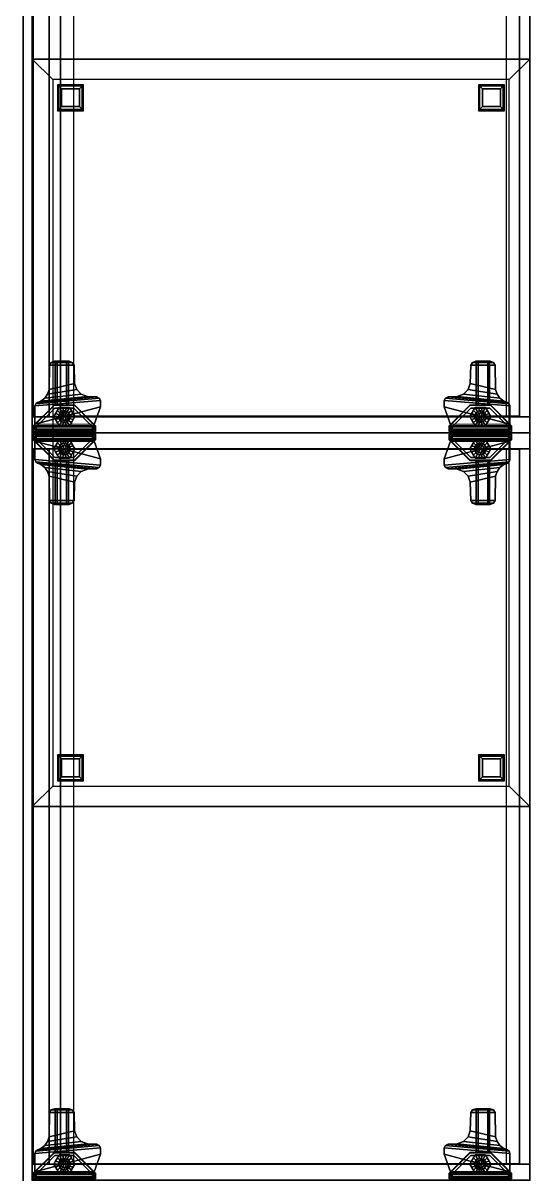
# Model space of a CAD drawing. Header units: inches. Extents: x 249 to 345, y -1454 to -1310.
# Drawn here: x 248.8 to 273.2, y -1454.2 to -1398.4 of the extents above; entities that cross this region are included whole.
import ezdxf

# ---------------------------------------------------------------- set-up
doc = ezdxf.new("R2010")
doc.units = ezdxf.units.IN
doc.header["$LTSCALE"] = 48
doc.header["$MEASUREMENT"] = 0
for name, color, linetype in [('A-FURN', 7, 'Continuous'), ('A-FURN-ATTRIBUTE-T', 7, 'Continuous'), ('A-FURN-P-ACSY-T', 7, 'Continuous'), ('AFIST-3-SHPT', 11, 'Continuous'), ('AFUST-3-CSLM', 13, 'Continuous'), ('AFUST-3-CSPT', 11, 'Continuous'), ('AFUST-3-EDLM', 10, 'Continuous'), ('AFUST-3-FTPT', 11, 'Continuous'), ('AFUST-3-GDPT', 4, 'Continuous'), ('AFUST-3-MSBK', 19, 'Continuous'), ('AFUST-3-STFB', 17, 'Continuous'), ('AFUST-3-TPLM', 15, 'Continuous'), ('AFUST-P', 6, 'Continuous')]:
    doc.layers.add(name, color=color, linetype=linetype)
doc.styles.get("Standard").update_dxf_attribs({"font": 'archquik.shx'})

# ---------------------------------------------------------------- blocks, each defined once
blk = doc.blocks.new('3KL243624A')
at = {"layer": 'AFUST-P'}
for p in [(0, 24), (36, 24), (0, 0), (36, 0)]:
    blk.add_point(p, dxfattribs=at)
at = {"layer": 'AFIST-3-SHPT'}
mesh = blk.add_polyface(dxfattribs=at)
corners = [(0.796, 0.502, 17.204), (0.796, 0.502, 16.704), (35.206, 0.502, 16.704), (35.206, 0.502, 17.204), (35.206, 1.123, 16.704), (0.796, 1.123, 16.704), (0.796, 22.621, 17.204), (35.206, 22.621, 17.204), (35.206, 22.621, 16.704), (0.796, 22.621, 16.704), (0.796, 21.999, 16.704), (35.206, 21.999, 16.704)]
mesh.append_faces([[corners[k] for k in face] for face in [(0, 1, 2, 3), (1, 5, 4, 2), (6, 0, 3, 7), (7, 8, 9, 6), (8, 11, 10, 9)]])
mesh = blk.add_polyface(dxfattribs=at)
corners = [(0.796, 21.309, 16.829), (0.796, 21.309, 16.992), (0.796, 22.555, 17.204), (0.796, 22.555, 16.829), (0.796, 3.045, 16.829), (0.796, 3.045, 16.992), (0.796, 20.967, 16.992), (0.796, 20.967, 16.829), (0.796, 0.567, 16.829), (0.796, 0.567, 17.204), (0.796, 1.813, 16.992), (0.796, 1.813, 16.829)]
mesh.append_faces([[corners[k] for k in face] for face in [(2, 6, 5, 9)]], dxfattribs={"vtx0": -1, "vtx1": -1, "vtx2": -1})
mesh.append_faces([[corners[k] for k in face] for face in [(2, 1, 6, 6), (9, 5, 10, 10)]], dxfattribs={"vtx0": -1, "vtx2": -1, "vtx3": -1})
mesh.append_faces([[corners[k] for k in face] for face in [(0, 1, 2, 3), (4, 5, 6, 7), (8, 9, 10, 11)]], dxfattribs={"vtx1": -1})
mesh = blk.add_polyface(dxfattribs=at)
corners = [(35.206, 1.813, 16.829), (35.206, 1.813, 16.992), (35.206, 0.567, 17.204), (35.206, 0.567, 16.829), (35.206, 22.555, 16.829), (35.206, 22.555, 17.204), (35.206, 21.309, 16.992), (35.206, 21.309, 16.829), (35.206, 20.967, 16.829), (35.206, 20.967, 16.992), (35.206, 3.045, 16.992), (35.206, 3.045, 16.829)]
mesh.append_faces([[corners[k] for k in face] for face in [(6, 5, 9, 9), (2, 10, 9, 5), (10, 2, 1, 1)]], dxfattribs={"vtx0": -1, "vtx1": -1, "vtx2": -1})
mesh.append_faces([[corners[k] for k in face] for face in [(0, 1, 2, 3), (4, 5, 6, 7), (8, 9, 10, 11)]], dxfattribs={"vtx1": -1})
at = {"layer": 'AFUST-3-CSLM'}
mesh = blk.add_polyface(dxfattribs=at)
corners = [(0.765, 0, 4.704), (0.765, 23.175, 4.704), (35.235, 23.175, 4.704), (35.235, 0, 4.704), (36, 0, 22.127), (36, 24, 22.127), (36, 24, 3.939), (36, 0, 3.939), (35.235, 24, 22.127), (35.235, 0, 22.127), (35.235, 0, 3.939), (35.235, 24, 3.939), (35.235, 23.175, 3.939), (0.765, 23.175, 3.939), (0.765, 23.175, 22.127), (35.235, 23.175, 22.127), (35.235, 23.94, 22.127), (0.765, 23.94, 22.127), (0.765, 23.94, 3.939), (35.235, 23.94, 3.939), (0, 0, 3.939), (0, 24, 3.939), (0, 24, 22.127), (0, 0, 22.127), (0.765, 0, 22.127), (0.765, 24, 22.127), (0.765, 24, 3.939), (0.765, 0, 3.939)]
mesh.append_faces([[corners[k] for k in face] for face in [(0, 1, 2, 3), (4, 5, 6, 7), (8, 9, 4, 5), (10, 11, 8, 9), (6, 7, 10, 11), (4, 9, 10, 7), (6, 11, 8, 5), (15, 14, 13, 12), (14, 15, 16, 17), (19, 18, 17, 16), (18, 19, 12, 13), (12, 19, 16, 15), (14, 17, 18, 13), (12, 10, 3, 2), (20, 21, 22, 23), (22, 23, 24, 25), (24, 25, 26, 27), (26, 27, 20, 21), (20, 27, 24, 23), (10, 12, 13, 27), (1, 0, 27, 13), (3, 10, 27, 0), (21, 26, 25, 22)]])
at = {"layer": 'AFUST-3-EDLM'}
mesh = blk.add_polyface(dxfattribs=at)
corners = [(0, 24, 22.892), (0, 24, 22.127), (0, 0, 22.127), (0, 0, 22.892), (36, 0, 22.892), (36, 0, 22.127), (36, 24, 22.127), (36, 24, 22.892)]
mesh.append_faces([[corners[k] for k in face] for face in [(0, 1, 2, 3), (5, 4, 3, 2), (4, 5, 6, 7), (1, 0, 7, 6)]])
at = {"layer": 'AFUST-3-TPLM'}
mesh = blk.add_polyface(dxfattribs=at)
corners = [(0, 24, 22.892), (0, 0, 22.892), (36, 0, 22.892), (36, 24, 22.892)]
mesh.append_faces([[corners[k] for k in face] for face in [(0, 1, 2, 3)]])
mesh = blk.add_polyface(dxfattribs=at)
corners = [(0, 24, 22.127), (0, 0, 22.127), (36, 0, 22.127), (36, 24, 22.127)]
mesh.append_faces([[corners[k] for k in face] for face in [(0, 1, 2, 3)]])
blk = doc.blocks.new('336X24_ZF')
at = {"layer": 'AFUST-3-FTPT'}
mesh = blk.add_polyface(dxfattribs=at)
corners = [(0.331, 23.943, 3.939), (0.306, 23.943, 0.541), (0.06, 23.943, 0.541), (0.06, 23.943, 3.939), (1.309, 22.939, 0.541), (1.334, 22.939, 3.939), (1.334, 21.94, 3.939), (1.309, 21.94, 0.541), (0.306, 20.941, 0.541), (0.331, 20.941, 3.939), (0.06, 20.941, 3.939), (0.06, 20.941, 0.541)]
mesh.append_faces([[corners[k] for k in face] for face in [(0, 1, 2, 3), (1, 0, 5, 4), (6, 7, 4, 5), (7, 6, 9, 8), (10, 11, 8, 9), (11, 10, 3, 2)]])
mesh.append_faces([[corners[k] for k in face] for face in [(10, 9, 0, 3)]], dxfattribs={"vtx1": -1})
mesh.append_faces([[corners[k] for k in face] for face in [(9, 6, 5, 0)]], dxfattribs={"vtx3": -1})
mesh = blk.add_polyface(dxfattribs=at)
corners = [(0.41, 23.864, 4.001), (0.41, 23.864, 3.939), (0.123, 23.864, 3.939), (0.123, 23.864, 4.001), (0.123, 21.005, 3.939), (0.123, 21.005, 4.001), (0.395, 21.005, 4.001), (0.395, 21.005, 3.939), (0.395, 21.005, 3.841), (1.246, 20.696, 4.001), (1.246, 20.696, 3.841), (1.555, 20.698, 3.841), (1.555, 20.698, 4.001), (1.737, 20.882, 3.841), (1.737, 20.882, 4.001), (1.755, 21.331, 4.001), (1.755, 21.331, 3.841), (1.531, 23.575, 4.001), (1.531, 23.575, 3.841), (1.463, 23.742, 3.841), (1.463, 23.742, 4.001), (1.391, 23.822, 3.841), (1.391, 23.822, 4.001), (1.293, 23.864, 3.841), (1.293, 23.864, 4.001), (2.382, 21.955, 4.001), (2.382, 21.955, 3.841), (3.255, 21.973, 3.841), (3.255, 21.973, 4.001), (3.253, 23.157, 4.001), (3.253, 23.157, 3.841), (2.084, 23.175, 3.841), (2.084, 23.175, 4.001), (3.445, 22.215, 4.001), (3.445, 22.215, 3.841), (3.445, 22.915, 3.841), (3.445, 22.915, 4.001), (3.391, 23.07, 3.841), (3.391, 23.07, 4.001), (3.392, 22.061, 3.841), (3.392, 22.061, 4.001), (1.86, 23.247, 3.841), (1.86, 23.247, 4.001), (1.67, 23.385, 3.841), (1.67, 23.385, 4.001), (2.088, 21.845, 3.841), (2.088, 21.845, 4.001), (1.866, 21.624, 3.841), (1.866, 21.624, 4.001), (1.672, 20.764, 3.841), (1.672, 20.764, 4.001), (0.41, 23.864, 3.841)]
mesh.append_faces([[corners[k] for k in face] for face in [(4, 5, 3, 2), (5, 4, 7, 6), (10, 9, 6, 8), (9, 10, 11, 12), (16, 15, 14, 13), (17, 18, 19, 20), (25, 26, 27, 28), (29, 30, 31, 32), (33, 34, 35, 36)]])
mesh.append_faces([[corners[k] for k in face] for face in [(0, 1, 2, 3), (21, 22, 20, 19), (37, 38, 36, 35), (39, 40, 28, 27), (41, 42, 32, 31), (47, 48, 15, 16), (49, 50, 12, 11), (39, 37, 35, 34)]], dxfattribs={"vtx0": -1})
mesh.append_faces([[corners[k] for k in face] for face in [(43, 44, 42, 41), (45, 46, 48, 47), (27, 30, 37, 39), (31, 26, 45, 41), (41, 45, 47, 43), (43, 47, 16, 18), (26, 31, 30, 27), (21, 49, 11, 23), (19, 13, 49, 21), (23, 11, 10, 51)]], dxfattribs={"vtx0": -1, "vtx2": -1})
mesh.append_faces([[corners[k] for k in face] for face in [(8, 51, 10, 10)]], dxfattribs={"vtx1": -1, "vtx2": -1})
mesh.append_faces([[corners[k] for k in face] for face in [(0, 24, 1, 1)]], dxfattribs={"vtx1": -1, "vtx2": -1, "vtx3": -1})
mesh.append_faces([[corners[k] for k in face] for face in [(19, 18, 16, 13)]], dxfattribs={"vtx1": -1, "vtx3": -1})
mesh.append_faces([[corners[k] for k in face] for face in [(23, 24, 22, 21), (30, 29, 38, 37), (34, 33, 40, 39), (18, 17, 44, 43), (26, 25, 46, 45), (13, 14, 50, 49)]], dxfattribs={"vtx2": -1})
mesh.append_faces([[corners[k] for k in face] for face in [(24, 23, 51, 1)]], dxfattribs={"vtx3": -1})
mesh = blk.add_polyface(dxfattribs=at)
corners = [(0.283, 23.799, 2.452), (0.283, 23.799, 0.217), (0.182, 23.799, 0.217), (0.182, 23.799, 2.452), (1.189, 22.893, 0.217), (1.189, 22.893, 2.452), (1.189, 21.987, 2.452), (1.189, 21.987, 0.217), (0.283, 21.081, 0.217), (0.283, 21.081, 2.452), (0.182, 21.081, 2.452), (0.182, 21.081, 0.217)]
mesh.append_faces([[corners[k] for k in face] for face in [(0, 1, 2, 3), (1, 0, 5, 4), (6, 7, 4, 5), (7, 6, 9, 8), (10, 11, 8, 9), (11, 10, 3, 2)]])
mesh.append_faces([[corners[k] for k in face] for face in [(1, 8, 11, 2), (8, 1, 4, 7)]], dxfattribs={"vtx0": -1})
mesh = blk.add_polyface(dxfattribs=at)
corners = [(32.555, 22.915, 4.001), (32.555, 22.915, 3.841), (32.555, 22.215, 3.841), (32.555, 22.215, 4.001), (32.609, 23.07, 4.001), (32.609, 23.07, 3.841), (33.916, 23.175, 4.001), (33.916, 23.175, 3.841), (32.747, 23.157, 3.841), (32.747, 23.157, 4.001), (32.608, 22.061, 4.001), (32.608, 22.061, 3.841), (32.745, 21.973, 4.001), (32.745, 21.973, 3.841), (33.618, 21.955, 3.841), (33.618, 21.955, 4.001), (34.14, 23.247, 4.001), (34.14, 23.247, 3.841), (34.33, 23.385, 4.001), (34.33, 23.385, 3.841), (34.537, 23.742, 4.001), (34.537, 23.742, 3.841), (34.469, 23.575, 3.841), (34.469, 23.575, 4.001), (34.609, 23.822, 4.001), (34.609, 23.822, 3.841), (34.707, 23.864, 4.001), (34.707, 23.864, 3.841), (33.912, 21.845, 4.001), (33.912, 21.845, 3.841), (34.134, 21.624, 4.001), (34.134, 21.624, 3.841), (34.245, 21.331, 3.841), (34.245, 21.331, 4.001), (34.263, 20.882, 4.001), (34.263, 20.882, 3.841), (34.328, 20.764, 4.001), (34.328, 20.764, 3.841), (35.877, 23.864, 4.001), (35.877, 23.864, 3.939), (35.59, 23.864, 3.939), (35.59, 23.864, 4.001), (35.877, 21.005, 4.001), (35.877, 21.005, 3.939), (35.605, 21.005, 3.939), (35.605, 21.005, 4.001), (34.754, 20.696, 3.841), (34.754, 20.696, 4.001), (35.605, 21.005, 3.841), (34.445, 20.698, 4.001), (34.445, 20.698, 3.841), (35.59, 23.864, 3.841)]
mesh.append_faces([[corners[k] for k in face] for face in [(0, 1, 2, 3), (6, 7, 8, 9), (12, 13, 14, 15), (20, 21, 22, 23), (35, 34, 33, 32), (39, 38, 42, 43), (45, 44, 43, 42), (48, 45, 47, 46), (49, 50, 46, 47)]])
mesh.append_faces([[corners[k] for k in face] for face in [(5, 4, 9, 8), (11, 10, 3, 2), (25, 24, 26, 27), (19, 18, 23, 22), (29, 28, 15, 14), (37, 36, 34, 35)]], dxfattribs={"vtx0": -1})
mesh.append_faces([[corners[k] for k in face] for face in [(17, 16, 18, 19), (31, 30, 28, 29), (11, 5, 8, 13), (17, 29, 14, 7), (19, 31, 29, 17), (22, 32, 31, 19), (13, 8, 7, 14), (27, 50, 37, 25), (25, 37, 35, 21), (51, 46, 50, 27)]], dxfattribs={"vtx0": -1, "vtx2": -1})
mesh.append_faces([[corners[k] for k in face] for face in [(48, 46, 51, 51)]], dxfattribs={"vtx1": -1, "vtx2": -1})
mesh.append_faces([[corners[k] for k in face] for face in [(26, 41, 40, 40)]], dxfattribs={"vtx1": -1, "vtx2": -1, "vtx3": -1})
mesh.append_faces([[corners[k] for k in face] for face in [(35, 32, 22, 21)]], dxfattribs={"vtx1": -1, "vtx3": -1})
mesh.append_faces([[corners[k] for k in face] for face in [(1, 0, 4, 5), (13, 12, 10, 11), (7, 6, 16, 17), (21, 20, 24, 25), (32, 33, 30, 31), (38, 39, 40, 41), (50, 49, 36, 37), (2, 1, 5, 11)]], dxfattribs={"vtx2": -1})
mesh.append_faces([[corners[k] for k in face] for face in [(40, 51, 27, 26)]], dxfattribs={"vtx3": -1})
mesh = blk.add_polyface(dxfattribs=at)
corners = [(35.94, 23.943, 3.939), (35.94, 23.943, 0.541), (35.694, 23.943, 0.541), (35.669, 23.943, 3.939), (34.666, 22.939, 3.939), (34.691, 22.939, 0.541), (34.691, 21.94, 0.541), (34.666, 21.94, 3.939), (35.669, 20.941, 3.939), (35.694, 20.941, 0.541), (35.94, 20.941, 0.541), (35.94, 20.941, 3.939)]
mesh.append_faces([[corners[k] for k in face] for face in [(0, 1, 2, 3), (5, 4, 3, 2), (4, 5, 6, 7), (9, 8, 7, 6), (8, 9, 10, 11), (1, 0, 11, 10)]])
mesh.append_faces([[corners[k] for k in face] for face in [(0, 3, 8, 11)]], dxfattribs={"vtx1": -1})
mesh.append_faces([[corners[k] for k in face] for face in [(3, 4, 7, 8)]], dxfattribs={"vtx3": -1})
mesh = blk.add_polyface(dxfattribs=at)
corners = [(35.818, 23.799, 2.452), (35.818, 23.799, 0.217), (35.717, 23.799, 0.217), (35.717, 23.799, 2.452), (34.811, 22.893, 2.452), (34.811, 22.893, 0.217), (34.811, 21.987, 0.217), (34.811, 21.987, 2.452), (35.717, 21.081, 2.452), (35.717, 21.081, 0.217), (35.818, 21.081, 0.217), (35.818, 21.081, 2.452)]
mesh.append_faces([[corners[k] for k in face] for face in [(0, 1, 2, 3), (5, 4, 3, 2), (4, 5, 6, 7), (9, 8, 7, 6), (8, 9, 10, 11), (1, 0, 11, 10)]])
mesh.append_faces([[corners[k] for k in face] for face in [(1, 10, 9, 2), (6, 5, 2, 9)]], dxfattribs={"vtx2": -1})
mesh = blk.add_polyface(dxfattribs=at)
corners = [(3.445, 22.887, 3.841), (3.445, 22.793, 3.841), (3.445, 22.793, 3.716), (3.445, 22.887, 3.716), (1.33, 22.887, 3.344), (1.33, 22.793, 3.344), (1.334, 22.887, 3.841), (1.334, 22.793, 3.841)]
mesh.append_faces([[corners[k] for k in face] for face in [(0, 1, 2, 3), (5, 4, 3, 2), (0, 3, 4, 6), (7, 5, 2, 1)]])
mesh = blk.add_polyface(dxfattribs=at)
corners = [(32.555, 22.887, 3.716), (32.555, 22.793, 3.716), (32.555, 22.793, 3.841), (32.555, 22.887, 3.841), (34.67, 22.793, 3.344), (34.67, 22.887, 3.344), (34.666, 22.887, 3.841), (34.666, 22.793, 3.841)]
mesh.append_faces([[corners[k] for k in face] for face in [(0, 1, 2, 3), (1, 0, 5, 4), (6, 5, 0, 3), (2, 1, 4, 7)]])
mesh = blk.add_polyface(dxfattribs=at)
corners = [(3.445, 22.337, 3.841), (3.445, 22.243, 3.841), (3.445, 22.243, 3.716), (3.445, 22.337, 3.716), (1.33, 22.337, 3.344), (1.33, 22.243, 3.344), (1.334, 22.337, 3.841), (1.334, 22.243, 3.841)]
mesh.append_faces([[corners[k] for k in face] for face in [(0, 1, 2, 3), (5, 4, 3, 2), (0, 3, 4, 6), (7, 5, 2, 1)]])
mesh = blk.add_polyface(dxfattribs=at)
corners = [(32.555, 22.337, 3.716), (32.555, 22.243, 3.716), (32.555, 22.243, 3.841), (32.555, 22.337, 3.841), (34.67, 22.243, 3.344), (34.67, 22.337, 3.344), (34.666, 22.337, 3.841), (34.666, 22.243, 3.841)]
mesh.append_faces([[corners[k] for k in face] for face in [(0, 1, 2, 3), (1, 0, 5, 4), (6, 5, 0, 3), (2, 1, 4, 7)]])
mesh = blk.add_polyface(dxfattribs=at)
corners = [(3.445, 1.912, 4.001), (3.445, 1.912, 3.841), (3.445, 2.612, 3.841), (3.445, 2.612, 4.001), (3.391, 1.758, 4.001), (3.391, 1.758, 3.841), (2.084, 1.653, 4.001), (2.084, 1.653, 3.841), (3.253, 1.67, 3.841), (3.253, 1.67, 4.001), (3.392, 2.767, 4.001), (3.392, 2.767, 3.841), (3.255, 2.854, 4.001), (3.255, 2.854, 3.841), (2.382, 2.872, 3.841), (2.382, 2.872, 4.001), (1.86, 1.581, 4.001), (1.86, 1.581, 3.841), (1.67, 1.443, 4.001), (1.67, 1.443, 3.841), (1.463, 1.086, 4.001), (1.463, 1.086, 3.841), (1.531, 1.252, 3.841), (1.531, 1.252, 4.001), (1.391, 1.006, 4.001), (1.391, 1.006, 3.841), (1.293, 0.964, 4.001), (1.293, 0.964, 3.841), (2.088, 2.982, 4.001), (2.088, 2.982, 3.841), (1.866, 3.204, 4.001), (1.866, 3.204, 3.841), (1.755, 3.497, 3.841), (1.755, 3.497, 4.001), (1.737, 3.946, 4.001), (1.737, 3.946, 3.841), (1.672, 4.064, 4.001), (1.672, 4.064, 3.841), (0.123, 0.964, 4.001), (0.123, 0.964, 3.939), (0.41, 0.964, 3.939), (0.41, 0.964, 4.001), (0.123, 3.822, 4.001), (0.123, 3.822, 3.939), (0.395, 3.822, 3.939), (0.395, 3.822, 4.001), (1.246, 4.132, 3.841), (1.246, 4.132, 4.001), (0.395, 3.822, 3.841), (1.555, 4.129, 4.001), (1.555, 4.129, 3.841), (0.41, 0.964, 3.841)]
mesh.append_faces([[corners[k] for k in face] for face in [(0, 1, 2, 3), (6, 7, 8, 9), (12, 13, 14, 15), (20, 21, 22, 23), (35, 34, 33, 32), (39, 38, 42, 43), (45, 44, 43, 42), (48, 45, 47, 46), (49, 50, 46, 47)]])
mesh.append_faces([[corners[k] for k in face] for face in [(5, 4, 9, 8), (11, 10, 3, 2), (25, 24, 26, 27), (19, 18, 23, 22), (29, 28, 15, 14), (37, 36, 34, 35)]], dxfattribs={"vtx0": -1})
mesh.append_faces([[corners[k] for k in face] for face in [(17, 16, 18, 19), (31, 30, 28, 29), (11, 5, 8, 13), (17, 29, 14, 7), (19, 31, 29, 17), (22, 32, 31, 19), (13, 8, 7, 14), (27, 50, 37, 25), (25, 37, 35, 21), (51, 46, 50, 27)]], dxfattribs={"vtx0": -1, "vtx2": -1})
mesh.append_faces([[corners[k] for k in face] for face in [(48, 46, 51, 51)]], dxfattribs={"vtx1": -1, "vtx2": -1})
mesh.append_faces([[corners[k] for k in face] for face in [(26, 41, 40, 40)]], dxfattribs={"vtx1": -1, "vtx2": -1, "vtx3": -1})
mesh.append_faces([[corners[k] for k in face] for face in [(35, 32, 22, 21)]], dxfattribs={"vtx1": -1, "vtx3": -1})
mesh.append_faces([[corners[k] for k in face] for face in [(1, 0, 4, 5), (13, 12, 10, 11), (7, 6, 16, 17), (21, 20, 24, 25), (32, 33, 30, 31), (38, 39, 40, 41), (50, 49, 36, 37), (2, 1, 5, 11)]], dxfattribs={"vtx2": -1})
mesh.append_faces([[corners[k] for k in face] for face in [(40, 51, 27, 26)]], dxfattribs={"vtx3": -1})
mesh = blk.add_polyface(dxfattribs=at)
corners = [(35.59, 0.964, 4.001), (35.59, 0.964, 3.939), (35.877, 0.964, 3.939), (35.877, 0.964, 4.001), (35.877, 3.822, 3.939), (35.877, 3.822, 4.001), (35.605, 3.822, 4.001), (35.605, 3.822, 3.939), (35.605, 3.822, 3.841), (34.754, 4.132, 4.001), (34.754, 4.132, 3.841), (34.445, 4.129, 3.841), (34.445, 4.129, 4.001), (34.263, 3.946, 3.841), (34.263, 3.946, 4.001), (34.245, 3.497, 4.001), (34.245, 3.497, 3.841), (34.469, 1.252, 4.001), (34.469, 1.252, 3.841), (34.537, 1.086, 3.841), (34.537, 1.086, 4.001), (34.609, 1.006, 3.841), (34.609, 1.006, 4.001), (34.707, 0.964, 3.841), (34.707, 0.964, 4.001), (33.618, 2.872, 4.001), (33.618, 2.872, 3.841), (32.745, 2.854, 3.841), (32.745, 2.854, 4.001), (32.747, 1.67, 4.001), (32.747, 1.67, 3.841), (33.916, 1.653, 3.841), (33.916, 1.653, 4.001), (32.555, 2.612, 4.001), (32.555, 2.612, 3.841), (32.555, 1.912, 3.841), (32.555, 1.912, 4.001), (32.609, 1.758, 3.841), (32.609, 1.758, 4.001), (32.608, 2.767, 3.841), (32.608, 2.767, 4.001), (34.14, 1.581, 3.841), (34.14, 1.581, 4.001), (34.33, 1.443, 3.841), (34.33, 1.443, 4.001), (33.912, 2.982, 3.841), (33.912, 2.982, 4.001), (34.134, 3.204, 3.841), (34.134, 3.204, 4.001), (34.328, 4.064, 3.841), (34.328, 4.064, 4.001), (35.59, 0.964, 3.841)]
mesh.append_faces([[corners[k] for k in face] for face in [(4, 5, 3, 2), (5, 4, 7, 6), (10, 9, 6, 8), (9, 10, 11, 12), (16, 15, 14, 13), (17, 18, 19, 20), (25, 26, 27, 28), (29, 30, 31, 32), (33, 34, 35, 36)]])
mesh.append_faces([[corners[k] for k in face] for face in [(0, 1, 2, 3), (21, 22, 20, 19), (37, 38, 36, 35), (39, 40, 28, 27), (41, 42, 32, 31), (47, 48, 15, 16), (49, 50, 12, 11), (39, 37, 35, 34)]], dxfattribs={"vtx0": -1})
mesh.append_faces([[corners[k] for k in face] for face in [(43, 44, 42, 41), (45, 46, 48, 47), (27, 30, 37, 39), (31, 26, 45, 41), (41, 45, 47, 43), (43, 47, 16, 18), (26, 31, 30, 27), (21, 49, 11, 23), (19, 13, 49, 21), (23, 11, 10, 51)]], dxfattribs={"vtx0": -1, "vtx2": -1})
mesh.append_faces([[corners[k] for k in face] for face in [(8, 51, 10, 10)]], dxfattribs={"vtx1": -1, "vtx2": -1})
mesh.append_faces([[corners[k] for k in face] for face in [(0, 24, 1, 1)]], dxfattribs={"vtx1": -1, "vtx2": -1, "vtx3": -1})
mesh.append_faces([[corners[k] for k in face] for face in [(19, 18, 16, 13)]], dxfattribs={"vtx1": -1, "vtx3": -1})
mesh.append_faces([[corners[k] for k in face] for face in [(23, 24, 22, 21), (30, 29, 38, 37), (34, 33, 40, 39), (18, 17, 44, 43), (26, 25, 46, 45), (13, 14, 50, 49)]], dxfattribs={"vtx2": -1})
mesh.append_faces([[corners[k] for k in face] for face in [(24, 23, 51, 1)]], dxfattribs={"vtx3": -1})
mesh = blk.add_polyface(dxfattribs=at)
corners = [(0.06, 0.884, 3.939), (0.06, 0.884, 0.541), (0.306, 0.884, 0.541), (0.331, 0.884, 3.939), (1.334, 1.888, 3.939), (1.309, 1.888, 0.541), (1.309, 2.887, 0.541), (1.334, 2.887, 3.939), (0.331, 3.887, 3.939), (0.306, 3.887, 0.541), (0.06, 3.887, 0.541), (0.06, 3.887, 3.939)]
mesh.append_faces([[corners[k] for k in face] for face in [(0, 1, 2, 3), (5, 4, 3, 2), (4, 5, 6, 7), (9, 8, 7, 6), (8, 9, 10, 11), (1, 0, 11, 10)]])
mesh.append_faces([[corners[k] for k in face] for face in [(0, 3, 8, 11)]], dxfattribs={"vtx1": -1})
mesh.append_faces([[corners[k] for k in face] for face in [(3, 4, 7, 8)]], dxfattribs={"vtx3": -1})
mesh = blk.add_polyface(dxfattribs=at)
corners = [(0.182, 1.028, 2.452), (0.182, 1.028, 0.217), (0.283, 1.028, 0.217), (0.283, 1.028, 2.452), (1.189, 1.934, 2.452), (1.189, 1.934, 0.217), (1.189, 2.841, 0.217), (1.189, 2.841, 2.452), (0.283, 3.747, 2.452), (0.283, 3.747, 0.217), (0.182, 3.747, 0.217), (0.182, 3.747, 2.452)]
mesh.append_faces([[corners[k] for k in face] for face in [(0, 1, 2, 3), (5, 4, 3, 2), (4, 5, 6, 7), (9, 8, 7, 6), (8, 9, 10, 11), (1, 0, 11, 10)]])
mesh.append_faces([[corners[k] for k in face] for face in [(1, 10, 9, 2), (6, 5, 2, 9)]], dxfattribs={"vtx2": -1})
mesh = blk.add_polyface(dxfattribs=at)
corners = [(35.669, 0.884, 3.939), (35.694, 0.884, 0.541), (35.94, 0.884, 0.541), (35.94, 0.884, 3.939), (34.691, 1.888, 0.541), (34.666, 1.888, 3.939), (34.666, 2.887, 3.939), (34.691, 2.887, 0.541), (35.694, 3.887, 0.541), (35.669, 3.887, 3.939), (35.94, 3.887, 3.939), (35.94, 3.887, 0.541)]
mesh.append_faces([[corners[k] for k in face] for face in [(0, 1, 2, 3), (1, 0, 5, 4), (6, 7, 4, 5), (7, 6, 9, 8), (10, 11, 8, 9), (11, 10, 3, 2)]])
mesh.append_faces([[corners[k] for k in face] for face in [(10, 9, 0, 3)]], dxfattribs={"vtx1": -1})
mesh.append_faces([[corners[k] for k in face] for face in [(9, 6, 5, 0)]], dxfattribs={"vtx3": -1})
mesh = blk.add_polyface(dxfattribs=at)
corners = [(35.717, 1.028, 2.452), (35.717, 1.028, 0.217), (35.818, 1.028, 0.217), (35.818, 1.028, 2.452), (34.811, 1.934, 0.217), (34.811, 1.934, 2.452), (34.811, 2.841, 2.452), (34.811, 2.841, 0.217), (35.717, 3.747, 0.217), (35.717, 3.747, 2.452), (35.818, 3.747, 2.452), (35.818, 3.747, 0.217)]
mesh.append_faces([[corners[k] for k in face] for face in [(0, 1, 2, 3), (1, 0, 5, 4), (6, 7, 4, 5), (7, 6, 9, 8), (10, 11, 8, 9), (11, 10, 3, 2)]])
mesh.append_faces([[corners[k] for k in face] for face in [(1, 8, 11, 2), (8, 1, 4, 7)]], dxfattribs={"vtx0": -1})
mesh = blk.add_polyface(dxfattribs=at)
corners = [(3.445, 2.491, 3.716), (3.445, 2.584, 3.716), (3.445, 2.584, 3.841), (3.445, 2.491, 3.841), (1.33, 2.584, 3.344), (1.33, 2.491, 3.344), (1.334, 2.491, 3.841), (1.334, 2.584, 3.841)]
mesh.append_faces([[corners[k] for k in face] for face in [(0, 1, 2, 3), (1, 0, 5, 4), (6, 5, 0, 3), (2, 1, 4, 7)]])
mesh = blk.add_polyface(dxfattribs=at)
corners = [(32.555, 2.491, 3.841), (32.555, 2.584, 3.841), (32.555, 2.584, 3.716), (32.555, 2.491, 3.716), (34.67, 2.491, 3.344), (34.67, 2.584, 3.344), (34.666, 2.491, 3.841), (34.666, 2.584, 3.841)]
mesh.append_faces([[corners[k] for k in face] for face in [(0, 1, 2, 3), (5, 4, 3, 2), (0, 3, 4, 6), (7, 5, 2, 1)]])
mesh = blk.add_polyface(dxfattribs=at)
corners = [(3.445, 1.941, 3.716), (3.445, 2.034, 3.716), (3.445, 2.034, 3.841), (3.445, 1.941, 3.841), (1.33, 2.034, 3.344), (1.33, 1.941, 3.344), (1.334, 1.941, 3.841), (1.334, 2.034, 3.841)]
mesh.append_faces([[corners[k] for k in face] for face in [(0, 1, 2, 3), (1, 0, 5, 4), (6, 5, 0, 3), (2, 1, 4, 7)]])
mesh = blk.add_polyface(dxfattribs=at)
corners = [(32.555, 1.941, 3.841), (32.555, 2.034, 3.841), (32.555, 2.034, 3.716), (32.555, 1.941, 3.716), (34.67, 1.941, 3.344), (34.67, 2.034, 3.344), (34.666, 1.941, 3.841), (34.666, 2.034, 3.841)]
mesh.append_faces([[corners[k] for k in face] for face in [(0, 1, 2, 3), (5, 4, 3, 2), (0, 3, 4, 6), (7, 5, 2, 1)]])
at = {"layer": 'AFUST-3-GDPT'}
mesh = blk.add_polyface(dxfattribs=at)
corners = [(0.486, 22.776, 0.054), (0.6, 22.653), (0.538, 22.579), (0.341, 22.693, 0.097), (0.635, 22.862, 0.055), (0.684, 22.702), (0.779, 22.945, 0.1), (0.779, 22.719), (0.923, 22.862, 0.052), (0.874, 22.702), (1.073, 22.776, 0.051), (0.958, 22.653), (1.216, 22.693, 0.096), (1.02, 22.579), (1.216, 22.525, 0.053), (1.053, 22.488), (1.216, 22.353, 0.053), (1.053, 22.392), (1.216, 22.187, 0.097), (1.02, 22.301), (0.341, 22.693, 0.217), (0.779, 22.945, 0.217), (1.216, 22.693, 0.217), (1.216, 22.187, 0.217), (0.505, 22.488), (0.341, 22.525, 0.054), (0.504, 22.392), (0.341, 22.353, 0.055), (0.537, 22.301), (0.341, 22.187, 0.1), (0.6, 22.226), (0.485, 22.104, 0.052), (0.683, 22.178), (0.635, 22.018, 0.051), (0.779, 22.161), (0.779, 21.935, 0.096), (0.874, 22.178), (0.924, 22.018, 0.053), (0.958, 22.226), (1.072, 22.104, 0.053), (0.341, 22.187, 0.217), (0.779, 21.935, 0.217)]
mesh.append_faces([[corners[k] for k in face] for face in [(0, 1, 2, 3), (8, 9, 7, 6), (14, 15, 13, 12), (27, 26, 28, 29), (33, 32, 34, 35), (39, 38, 19, 18), (28, 34, 32, 30)]], dxfattribs={"vtx0": -1})
mesh.append_faces([[corners[k] for k in face] for face in [(4, 5, 1, 0), (10, 11, 9, 8), (16, 17, 15, 14), (20, 0, 3, 3), (21, 4, 0, 20), (4, 21, 6, 6), (22, 10, 8, 21), (10, 22, 12, 12), (23, 16, 14, 22), (16, 23, 18, 18), (19, 2, 1, 17), (5, 15, 17, 1), (15, 5, 7, 13), (25, 24, 26, 27), (31, 30, 32, 33), (37, 36, 38, 39), (20, 25, 27, 40), (40, 31, 33, 41), (41, 33, 35, 35), (41, 37, 39, 23), (23, 39, 18, 18), (38, 24, 2, 19), (24, 38, 36, 26), (34, 28, 26, 36)]], dxfattribs={"vtx0": -1, "vtx2": -1})
mesh.append_faces([[corners[k] for k in face] for face in [(6, 21, 8, 8), (12, 22, 14, 14)]], dxfattribs={"vtx1": -1, "vtx2": -1})
mesh.append_faces([[corners[k] for k in face] for face in [(6, 7, 5, 4), (12, 13, 11, 10), (18, 19, 17, 16), (9, 11, 13, 7), (3, 2, 24, 25), (29, 28, 30, 31), (35, 34, 36, 37)]], dxfattribs={"vtx2": -1})
mesh.append_faces([[corners[k] for k in face] for face in [(20, 3, 25, 25), (27, 29, 40, 40), (40, 29, 31, 31), (41, 35, 37, 37)]], dxfattribs={"vtx2": -1, "vtx3": -1})
mesh.append_faces([[corners[k] for k in face] for face in [(23, 22, 21, 20), (20, 40, 41, 23)]], dxfattribs={"vtx3": -1})
mesh = blk.add_polyface(dxfattribs=at)
corners = [(35.659, 22.693, 0.097), (35.462, 22.579), (35.4, 22.653), (35.514, 22.776, 0.054), (35.316, 22.702), (35.365, 22.862, 0.055), (35.221, 22.719), (35.221, 22.945, 0.1), (35.126, 22.702), (35.077, 22.862, 0.052), (35.042, 22.653), (34.927, 22.776, 0.051), (34.98, 22.579), (34.784, 22.693, 0.096), (34.947, 22.488), (34.784, 22.525, 0.053), (34.947, 22.392), (34.784, 22.353, 0.053), (34.98, 22.301), (34.784, 22.187, 0.097), (35.659, 22.693, 0.217), (35.221, 22.945, 0.217), (34.784, 22.693, 0.217), (34.784, 22.187, 0.217), (35.659, 22.525, 0.054), (35.495, 22.488), (35.659, 22.353, 0.055), (35.496, 22.392), (35.659, 22.187, 0.1), (35.463, 22.301), (35.515, 22.104, 0.052), (35.4, 22.226), (35.365, 22.018, 0.051), (35.317, 22.178), (35.221, 21.935, 0.096), (35.221, 22.161), (35.076, 22.018, 0.053), (35.126, 22.178), (34.928, 22.104, 0.053), (35.042, 22.226), (35.659, 22.187, 0.217), (35.221, 21.935, 0.217)]
mesh.append_faces([[corners[k] for k in face] for face in [(5, 4, 6, 7), (11, 10, 12, 13), (17, 16, 18, 19), (6, 12, 10, 8), (24, 25, 1, 0), (30, 31, 29, 28), (36, 37, 35, 34)]], dxfattribs={"vtx0": -1})
mesh.append_faces([[corners[k] for k in face] for face in [(3, 2, 4, 5), (9, 8, 10, 11), (15, 14, 16, 17), (20, 3, 5, 21), (21, 9, 11, 22), (22, 11, 13, 13), (22, 15, 17, 23), (23, 17, 19, 19), (16, 2, 1, 18), (2, 16, 14, 4), (12, 6, 4, 14), (26, 27, 25, 24), (32, 33, 31, 30), (38, 39, 37, 36), (20, 24, 0, 0), (40, 26, 24, 20), (26, 40, 28, 28), (41, 32, 30, 40), (32, 41, 34, 34), (23, 38, 36, 41), (38, 23, 19, 19), (18, 1, 25, 39), (27, 37, 39, 25), (37, 27, 29, 35)]], dxfattribs={"vtx0": -1, "vtx2": -1})
mesh.append_faces([[corners[k] for k in face] for face in [(28, 40, 30, 30), (34, 41, 36, 36)]], dxfattribs={"vtx1": -1, "vtx2": -1})
mesh.append_faces([[corners[k] for k in face] for face in [(0, 1, 2, 3), (7, 6, 8, 9), (13, 12, 14, 15), (28, 29, 27, 26), (34, 35, 33, 32), (19, 18, 39, 38), (31, 33, 35, 29)]], dxfattribs={"vtx2": -1})
mesh.append_faces([[corners[k] for k in face] for face in [(20, 0, 3, 3), (5, 7, 21, 21), (21, 7, 9, 9), (22, 13, 15, 15)]], dxfattribs={"vtx2": -1, "vtx3": -1})
mesh.append_faces([[corners[k] for k in face] for face in [(20, 21, 22, 23), (23, 41, 40, 20)]], dxfattribs={"vtx3": -1})
mesh = blk.add_polyface(dxfattribs=at)
corners = [(0.875, 22.275, 0.217), (0.875, 22.275, 1.217), (0.97, 22.44, 1.217), (0.97, 22.44, 0.217), (0.683, 22.275, 0.217), (0.683, 22.275, 1.217), (0.588, 22.44, 0.217), (0.588, 22.44, 1.217), (0.683, 22.605, 0.217), (0.683, 22.605, 1.217), (0.875, 22.605, 0.217), (0.875, 22.605, 1.217)]
mesh.append_faces([[corners[k] for k in face] for face in [(0, 1, 2, 3), (4, 5, 1, 0), (6, 7, 5, 4), (8, 9, 7, 6), (10, 11, 9, 8), (3, 2, 11, 10)]])
mesh = blk.add_polyface(dxfattribs=at)
corners = [(35.03, 22.44, 0.217), (35.03, 22.44, 1.217), (35.125, 22.275, 1.217), (35.125, 22.275, 0.217), (35.317, 22.275, 1.217), (35.317, 22.275, 0.217), (35.412, 22.44, 1.217), (35.412, 22.44, 0.217), (35.317, 22.605, 1.217), (35.317, 22.605, 0.217), (35.125, 22.605, 1.217), (35.125, 22.605, 0.217)]
mesh.append_faces([[corners[k] for k in face] for face in [(0, 1, 2, 3), (3, 2, 4, 5), (5, 4, 6, 7), (7, 6, 8, 9), (9, 8, 10, 11), (11, 10, 1, 0)]])
mesh = blk.add_polyface(dxfattribs=at)
corners = [(0.341, 2.135, 0.097), (0.538, 2.248), (0.6, 2.174), (0.486, 2.051, 0.054), (0.684, 2.126), (0.635, 1.965, 0.055), (0.779, 2.109), (0.779, 1.882, 0.1), (0.874, 2.126), (0.923, 1.965, 0.052), (0.958, 2.174), (1.073, 2.052, 0.051), (1.02, 2.248), (1.216, 2.135, 0.096), (1.053, 2.339), (1.216, 2.302, 0.053), (1.053, 2.436), (1.216, 2.474, 0.053), (1.02, 2.527), (1.216, 2.64, 0.097), (0.341, 2.135, 0.217), (0.779, 1.882, 0.217), (1.216, 2.135, 0.217), (1.216, 2.64, 0.217), (0.341, 2.302, 0.054), (0.505, 2.339), (0.341, 2.474, 0.055), (0.504, 2.436), (0.341, 2.64, 0.1), (0.537, 2.527), (0.485, 2.723, 0.052), (0.6, 2.601), (0.635, 2.81, 0.051), (0.683, 2.65), (0.779, 2.893, 0.096), (0.779, 2.666), (0.924, 2.809, 0.053), (0.874, 2.65), (1.072, 2.723, 0.053), (0.958, 2.601), (0.341, 2.64, 0.217), (0.779, 2.893, 0.217)]
mesh.append_faces([[corners[k] for k in face] for face in [(5, 4, 6, 7), (11, 10, 12, 13), (17, 16, 18, 19), (6, 12, 10, 8), (24, 25, 1, 0), (30, 31, 29, 28), (36, 37, 35, 34)]], dxfattribs={"vtx0": -1})
mesh.append_faces([[corners[k] for k in face] for face in [(3, 2, 4, 5), (9, 8, 10, 11), (15, 14, 16, 17), (20, 3, 5, 21), (21, 9, 11, 22), (22, 11, 13, 13), (22, 15, 17, 23), (23, 17, 19, 19), (16, 2, 1, 18), (2, 16, 14, 4), (12, 6, 4, 14), (26, 27, 25, 24), (32, 33, 31, 30), (38, 39, 37, 36), (20, 24, 0, 0), (40, 26, 24, 20), (26, 40, 28, 28), (41, 32, 30, 40), (32, 41, 34, 34), (23, 38, 36, 41), (38, 23, 19, 19), (18, 1, 25, 39), (27, 37, 39, 25), (37, 27, 29, 35)]], dxfattribs={"vtx0": -1, "vtx2": -1})
mesh.append_faces([[corners[k] for k in face] for face in [(28, 40, 30, 30), (34, 41, 36, 36)]], dxfattribs={"vtx1": -1, "vtx2": -1})
mesh.append_faces([[corners[k] for k in face] for face in [(0, 1, 2, 3), (7, 6, 8, 9), (13, 12, 14, 15), (28, 29, 27, 26), (34, 35, 33, 32), (19, 18, 39, 38), (31, 33, 35, 29)]], dxfattribs={"vtx2": -1})
mesh.append_faces([[corners[k] for k in face] for face in [(20, 0, 3, 3), (5, 7, 21, 21), (21, 7, 9, 9), (22, 13, 15, 15)]], dxfattribs={"vtx2": -1, "vtx3": -1})
mesh.append_faces([[corners[k] for k in face] for face in [(20, 21, 22, 23), (23, 41, 40, 20)]], dxfattribs={"vtx3": -1})
mesh = blk.add_polyface(dxfattribs=at)
corners = [(35.514, 2.051, 0.054), (35.4, 2.174), (35.462, 2.248), (35.659, 2.135, 0.097), (35.365, 1.965, 0.055), (35.316, 2.126), (35.221, 1.882, 0.1), (35.221, 2.109), (35.077, 1.965, 0.052), (35.126, 2.126), (34.927, 2.052, 0.051), (35.042, 2.174), (34.784, 2.135, 0.096), (34.98, 2.248), (34.784, 2.302, 0.053), (34.947, 2.339), (34.784, 2.474, 0.053), (34.947, 2.436), (34.784, 2.64, 0.097), (34.98, 2.527), (35.659, 2.135, 0.217), (35.221, 1.882, 0.217), (34.784, 2.135, 0.217), (34.784, 2.64, 0.217), (35.495, 2.339), (35.659, 2.302, 0.054), (35.496, 2.436), (35.659, 2.474, 0.055), (35.463, 2.527), (35.659, 2.64, 0.1), (35.4, 2.601), (35.515, 2.723, 0.052), (35.317, 2.65), (35.365, 2.81, 0.051), (35.221, 2.666), (35.221, 2.893, 0.096), (35.126, 2.65), (35.076, 2.809, 0.053), (35.042, 2.601), (34.928, 2.723, 0.053), (35.659, 2.64, 0.217), (35.221, 2.893, 0.217)]
mesh.append_faces([[corners[k] for k in face] for face in [(0, 1, 2, 3), (8, 9, 7, 6), (14, 15, 13, 12), (27, 26, 28, 29), (33, 32, 34, 35), (39, 38, 19, 18), (28, 34, 32, 30)]], dxfattribs={"vtx0": -1})
mesh.append_faces([[corners[k] for k in face] for face in [(4, 5, 1, 0), (10, 11, 9, 8), (16, 17, 15, 14), (20, 0, 3, 3), (21, 4, 0, 20), (4, 21, 6, 6), (22, 10, 8, 21), (10, 22, 12, 12), (23, 16, 14, 22), (16, 23, 18, 18), (19, 2, 1, 17), (5, 15, 17, 1), (15, 5, 7, 13), (25, 24, 26, 27), (31, 30, 32, 33), (37, 36, 38, 39), (20, 25, 27, 40), (40, 31, 33, 41), (41, 33, 35, 35), (41, 37, 39, 23), (23, 39, 18, 18), (38, 24, 2, 19), (24, 38, 36, 26), (34, 28, 26, 36)]], dxfattribs={"vtx0": -1, "vtx2": -1})
mesh.append_faces([[corners[k] for k in face] for face in [(6, 21, 8, 8), (12, 22, 14, 14)]], dxfattribs={"vtx1": -1, "vtx2": -1})
mesh.append_faces([[corners[k] for k in face] for face in [(6, 7, 5, 4), (12, 13, 11, 10), (18, 19, 17, 16), (9, 11, 13, 7), (3, 2, 24, 25), (29, 28, 30, 31), (35, 34, 36, 37)]], dxfattribs={"vtx2": -1})
mesh.append_faces([[corners[k] for k in face] for face in [(20, 3, 25, 25), (27, 29, 40, 40), (40, 29, 31, 31), (41, 35, 37, 37)]], dxfattribs={"vtx2": -1, "vtx3": -1})
mesh.append_faces([[corners[k] for k in face] for face in [(23, 22, 21, 20), (20, 40, 41, 23)]], dxfattribs={"vtx3": -1})
mesh = blk.add_polyface(dxfattribs=at)
corners = [(0.97, 2.387, 0.217), (0.97, 2.387, 1.217), (0.875, 2.553, 1.217), (0.875, 2.553, 0.217), (0.683, 2.553, 1.217), (0.683, 2.553, 0.217), (0.588, 2.387, 1.217), (0.588, 2.387, 0.217), (0.683, 2.222, 1.217), (0.683, 2.222, 0.217), (0.875, 2.222, 1.217), (0.875, 2.222, 0.217)]
mesh.append_faces([[corners[k] for k in face] for face in [(0, 1, 2, 3), (3, 2, 4, 5), (5, 4, 6, 7), (7, 6, 8, 9), (9, 8, 10, 11), (11, 10, 1, 0)]])
mesh = blk.add_polyface(dxfattribs=at)
corners = [(35.125, 2.553, 0.217), (35.125, 2.553, 1.217), (35.03, 2.387, 1.217), (35.03, 2.387, 0.217), (35.317, 2.553, 0.217), (35.317, 2.553, 1.217), (35.412, 2.387, 0.217), (35.412, 2.387, 1.217), (35.317, 2.222, 0.217), (35.317, 2.222, 1.217), (35.125, 2.222, 0.217), (35.125, 2.222, 1.217)]
mesh.append_faces([[corners[k] for k in face] for face in [(0, 1, 2, 3), (4, 5, 1, 0), (6, 7, 5, 4), (8, 9, 7, 6), (10, 11, 9, 8), (3, 2, 11, 10)]])
blk = doc.blocks.new('KL243624A_THREEDVIEW_INVFOOT_____INVFOOT_____.ZF')
at = {"layer": 'A-FURN'}
blk.add_blockref('336X24_ZF', (0, 0), dxfattribs=at)
blk = doc.blocks.new('3_KL243624A_____XI_____XO_____INVFOOT_____-ZF')
at = {"layer": 'A-FURN'}
for name in ['3KL243624A', 'KL243624A_THREEDVIEW_INVFOOT_____INVFOOT_____.ZF']:
    blk.add_blockref(name, (0, 0), dxfattribs=at)
at = {"layer": 'A-FURN-ATTRIBUTE-T'}
blk.add_attdef('CAPTG', (0, 1), '', height=2.5, dxfattribs=at)
at = {"layer": 'A-FURN-ATTRIBUTE-T', "flags": 1}
for tag in ['CAPPN', 'CAPMG', 'CAPMC', 'CAPQT', 'CAPDH']:
    blk.add_attdef(tag, (0, 0), '', height=0.001, dxfattribs=at)
blk = doc.blocks.new('3_K5CT2436SC')
at = {"layer": 'AFUST-P'}
for p in [(0, 24), (36, 24), (0, 0), (36, 0)]:
    blk.add_point(p, dxfattribs=at)
at = {"layer": 'A-FURN-P-ACSY-T', "flags": 1}
for tag, height in [('CAPTG', 2.5), ('CAPPN', 0.001), ('CAPMG', 0.001), ('CAPMC', 0.001), ('CAPQT', 0.001), ('CAPDH', 0.001), ('CAPGC', 0.001)]:
    blk.add_attdef(tag, (0, 0), '', height=height, dxfattribs=at)
at = {"layer": 'AFUST-3-CSPT'}
mesh = blk.add_polyface(dxfattribs=at)
corners = [(0.983, 1, 0.23), (35.017, 1, 0.23), (35.017, 23, 0.23), (0.983, 23, 0.23)]
mesh.append_faces([[corners[k] for k in face] for face in [(0, 1, 2, 3)]])
at = {"layer": 'AFUST-3-MSBK'}
mesh = blk.add_polyface(dxfattribs=at)
corners = [(2.43, 22.717, 0.071), (2.43, 21.577, 0.071), (2.485, 21.522, 0.229), (2.485, 22.772, 0.229), (2.29, 22.578), (2.29, 21.717), (1.289, 22.717, 0.071), (1.235, 22.772, 0.229), (1.429, 22.578), (1.289, 21.577, 0.071), (1.235, 21.522, 0.229), (1.429, 21.717)]
mesh.append_faces([[corners[k] for k in face] for face in [(0, 1, 2, 3), (4, 5, 1, 0), (3, 7, 6, 0), (0, 6, 8, 4), (7, 10, 9, 6), (6, 9, 11, 8), (1, 9, 10, 2), (5, 11, 9, 1), (8, 11, 5, 4)]])
mesh = blk.add_polyface(dxfattribs=at)
corners = [(33.515, 22.772, 0.23), (33.515, 21.522, 0.23), (33.57, 21.577, 0.071), (33.57, 22.717, 0.071), (33.71, 21.717), (33.71, 22.578), (34.765, 22.772, 0.23), (34.711, 22.717, 0.071), (34.571, 22.578), (34.765, 21.522, 0.23), (34.711, 21.577, 0.071), (34.571, 21.717)]
mesh.append_faces([[corners[k] for k in face] for face in [(0, 1, 2, 3), (3, 2, 4, 5), (3, 7, 6, 0), (5, 8, 7, 3), (7, 10, 9, 6), (8, 11, 10, 7), (1, 9, 10, 2), (2, 10, 11, 4), (5, 4, 11, 8)]])
mesh = blk.add_polyface(dxfattribs=at)
corners = [(2.485, 2.478, 0.229), (1.235, 2.478, 0.229), (1.289, 2.423, 0.071), (2.43, 2.423, 0.071), (1.429, 2.283), (2.29, 2.283), (1.235, 1.228, 0.229), (1.289, 1.283, 0.071), (1.429, 1.422), (2.485, 1.228, 0.229), (2.43, 1.283, 0.071), (2.29, 1.422)]
mesh.append_faces([[corners[k] for k in face] for face in [(0, 1, 2, 3), (3, 2, 4, 5), (7, 2, 1, 6), (8, 4, 2, 7), (10, 7, 6, 9), (11, 8, 7, 10), (9, 0, 3, 10), (10, 3, 5, 11), (11, 5, 4, 8)]])
mesh = blk.add_polyface(dxfattribs=at)
corners = [(33.57, 1.283, 0.071), (33.57, 2.423, 0.071), (33.515, 2.478, 0.23), (33.515, 1.228, 0.23), (33.71, 1.422), (33.71, 2.283), (34.711, 1.283, 0.071), (34.765, 1.228, 0.23), (34.571, 1.422), (34.711, 2.423, 0.071), (34.765, 2.478, 0.23), (34.571, 2.283)]
mesh.append_faces([[corners[k] for k in face] for face in [(0, 1, 2, 3), (4, 5, 1, 0), (3, 7, 6, 0), (0, 6, 8, 4), (7, 10, 9, 6), (6, 9, 11, 8), (1, 9, 10, 2), (5, 11, 9, 1), (8, 11, 5, 4)]])
at = {"layer": 'AFUST-3-STFB'}
mesh = blk.add_polyface(dxfattribs=at)
corners = [(0, 24, 1.26), (0, 24, 0.23), (0, 0, 0.23), (0, 0, 1.26), (36, 0, 0.23), (36, 0, 1.26), (36, 24, 1.26), (36, 24, 0.23), (35.017, 1, 0.23), (35.017, 23, 0.23), (0.983, 23, 0.23), (0.983, 1, 0.23)]
mesh.append_faces([[corners[k] for k in face] for face in [(0, 1, 2, 3), (3, 2, 4, 5), (7, 6, 5, 4), (6, 7, 1, 0), (0, 3, 5, 6), (4, 8, 9, 7), (10, 1, 7, 9), (1, 10, 11, 2), (8, 4, 2, 11)]])

msp = doc.modelspace()

# ---------------------------------------------------------------- linework, layer by layer
at = {"layer": 'A-FURN'}
for p, q in [((248.762, -1394.212, 27.848), (248.762, -1454.212, 27.848)), ((248.762, -1454.212, 63.848), (248.762, -1394.212, 63.848)), ((248.762, -1454.212, 27.848), (248.762, -1454.212, 63.848))]:
    msp.add_line(p, q, dxfattribs=at)

# ---------------------------------------------------------------- block references
at = {"layer": 'A-FURN', "rotation": 90}
for name, p in [('3_KL243624A_____XI_____XO_____INVFOOT_____-ZF', (273.189, -1418.181)), ('3_K5CT2436SC', (273.189, -1436.181, 22.662)), ('3_KL243624A_____XI_____XO_____INVFOOT_____-ZF', (273.189, -1454.181))]:
    msp.add_blockref(name, p, dxfattribs=at)

doc.saveas('drawing.dxf')
